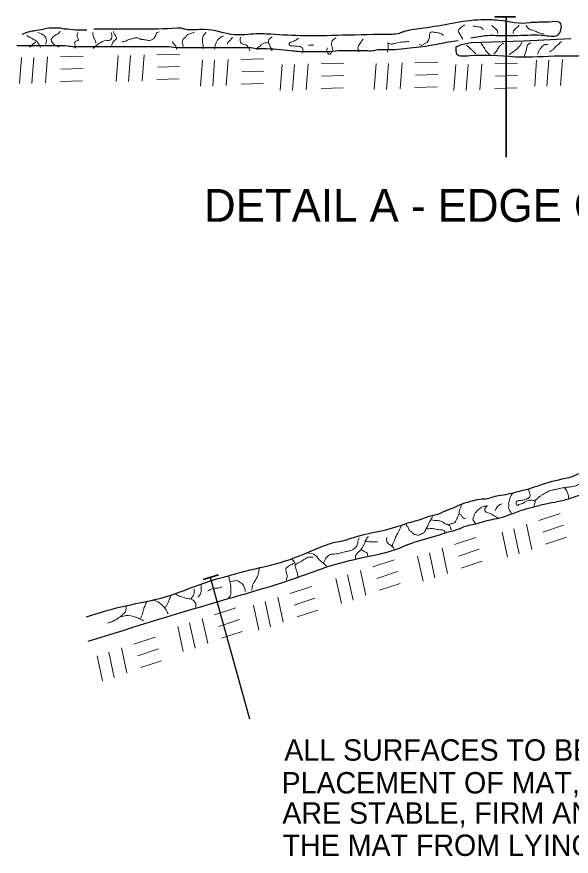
# Model space of a CAD drawing. Extents: x 49 to 419, y -329 to -58.
# Drawn here: x 103.2 to 137.1, y -175.3 to -124 of the extents above; entities that cross this region are included whole.
import ezdxf

# ---------------------------------------------------------------- set-up
doc = ezdxf.new("R2010")
doc.units = 0
doc.header["$LTSCALE"] = 0.52
doc.layers.add('1', color=7, linetype='Continuous', lineweight=13)

msp = doc.modelspace()

# ---------------------------------------------------------------- linework, layer by layer
at = {"layer": '1', "lineweight": 35}
for p, q in [((132.4048, -124.0447), (133.6687, -124.0447)), ((133.0968, -132.6065), (133.0968, -124.0447)), ((114.592, -158.3858), (115.5181, -158.1099))]:
    msp.add_line(p, q, dxfattribs=at)
at = {"layer": '1'}
for p, q in [((103.378, -128.1078), (103.4965, -126.524)), ((104.1297, -128.1078), (104.2482, -126.524)), ((104.9604, -128.0683), (105.0789, -126.4844)), ((105.8701, -126.4847), (107.2546, -126.445)), ((109.2795, -127.9994), (109.398, -126.4154)), ((110.0309, -127.9994), (110.1497, -126.4154)), ((110.8618, -127.9597), (110.9805, -126.3757)), ((111.7713, -126.3765), (113.1562, -126.3366)), ((114.4226, -128.2703), (114.5411, -126.6863)), ((115.1743, -128.2703), (115.2927, -126.6863)), ((116.0051, -128.2306), (116.1236, -126.6466)), ((116.9147, -126.6468), (118.2993, -126.6074)), ((119.2951, -128.5413), (119.4141, -126.9574)), ((120.047, -128.5413), (120.1655, -126.9574)), ((120.8775, -128.5014), (120.996, -126.9177)), ((121.7871, -126.9179), (123.1717, -126.8786)), ((125.0344, -128.4871), (125.1529, -126.903)), ((125.7861, -128.4871), (125.9048, -126.903)), ((126.6169, -128.4473), (126.7354, -126.8634)), ((127.5265, -126.8639), (128.9111, -126.8242)), ((129.9072, -128.5413), (130.0257, -126.9574)), ((130.6588, -128.5413), (130.7773, -126.9574)), ((131.4893, -128.5014), (131.6081, -126.9177)), ((132.3989, -126.9179), (133.7837, -126.8786)), ((134.8339, -128.2703), (134.9524, -126.6863)), ((135.5856, -128.2703), (135.7041, -126.6863)), ((136.4163, -128.2306), (136.5348, -126.6466)), ((105.9094, -127.2368), (107.2546, -127.1972)), ((111.8108, -127.1284), (113.1562, -127.0885)), ((116.9543, -127.399), (118.2993, -127.3594)), ((127.5662, -127.6158), (128.9111, -127.5762)), ((105.8701, -127.9887), (107.215, -127.9493)), ((111.7713, -127.8804), (113.1166, -127.8413)), ((121.8268, -127.6702), (123.1717, -127.6305)), ((132.4386, -127.6702), (133.7837, -127.6305)), ((116.9147, -128.151), (118.2597, -128.1118)), ((121.7871, -128.4221), (123.1323, -128.3829)), ((127.5265, -128.3678), (128.8715, -128.3286)), ((132.3989, -128.4221), (133.7442, -128.3829)), ((135.0823, -154.7968), (136.3855, -154.3702)), ((134.6633, -156.5557), (134.3311, -155.0188)), ((135.3312, -155.4999), (136.5972, -155.0842)), ((133.1721, -157.0383), (132.8399, -155.5014)), ((133.8861, -156.8268), (133.5533, -155.2901)), ((129.9309, -156.2617), (131.2341, -155.8352)), ((135.5047, -156.2252), (136.7707, -155.8094)), ((128.7347, -158.2918), (128.4019, -156.755)), ((129.5119, -158.0208), (129.1797, -156.4843)), ((130.1798, -156.9652), (131.4457, -156.5494)), ((124.9418, -157.6183), (126.2452, -157.1921)), ((128.0207, -158.5034), (127.6884, -156.9664)), ((130.3533, -157.6902), (131.6193, -157.2743)), ((123.7456, -159.6484), (123.4128, -158.1117)), ((124.5228, -159.3775), (124.1908, -157.8407)), ((125.1907, -158.3218), (126.4567, -157.906)), ((119.8987, -159.2467), (121.2024, -158.8204)), ((123.0321, -159.8601), (122.6993, -158.3233)), ((125.3647, -159.0468), (126.6302, -158.6312)), ((118.7025, -161.2765), (118.37, -159.74)), ((119.48, -161.0058), (119.1478, -159.4691)), ((120.1477, -159.9502), (121.4135, -159.5344)), ((115.2894, -160.5491), (116.5931, -160.1227)), ((117.989, -161.4882), (117.6562, -159.9517)), ((120.3215, -160.6752), (121.5874, -160.2596)), ((114.8707, -162.3082), (114.5384, -160.7714)), ((115.5383, -161.2523), (116.8044, -160.8365)), ((113.3797, -162.7906), (113.0469, -161.2537)), ((114.0932, -162.5789), (113.7607, -161.0422)), ((115.7122, -161.9772), (116.9781, -161.5617)), ((110.3552, -162.34), (111.6582, -161.9135)), ((109.1586, -164.3698), (108.8262, -162.8328)), ((109.9361, -164.0989), (109.6042, -162.5622)), ((110.6041, -163.043), (111.8699, -162.6272)), ((108.4449, -164.5812), (108.1127, -163.0445)), ((110.7774, -163.7682), (112.0435, -163.3524))]:
    msp.add_line(p, q, dxfattribs=at)
at = {"layer": '1', "lineweight": 25}
msp.add_line((117.4403, -166.9188), (115.0302, -158.277), dxfattribs=at)
msp.add_lwpolyline([(130.04, -125.8873), (130.3619, -125.7451), (130.9567, -125.6089), (134.161, -125.5202), (137.0505, -125.3696)], dxfattribs=at)
for points in [[(130.9338, -125.336), (131.9418, -125.1794), (132.6235, -125.1794), (132.8709, -125.1794), (133.1188, -125.1794), (133.3045, -125.1794), (133.5519, -125.1794), (133.6759, -125.1794), (133.7997, -125.1794), (135.4702, -125.1814), (136.3171, -125.0902), (136.3891, -124.4153), (135.7195, -124.3738), (135.5333, -124.3738), (135.2859, -124.3738), (135.1618, -124.3738), (134.8501, -124.3981), (134.6575, -124.3953), (134.5509, -124.4123), (132.6367, -124.2672), (131.5561, -124.2301), (128.0412, -124.7455), (126.9264, -124.9312), (126.7409, -124.9932), (126.5549, -125.0551), (126.1217, -125.1174)], [(107.483, -124.8696), (107.359, -124.8696), (107.1116, -124.8696), (106.9876, -124.8696), (106.3067, -124.8074), (106.1828, -124.8074), (105.8731, -124.7455), (105.6871, -124.7455), (105.4397, -124.7455), (105.1918, -124.7455), (104.5728, -124.8696), (104.1392, -124.9312), (103.5202, -125.1174)], [(126.1217, -125.1174), (123.1096, -125.1761), (120.5137, -125.2057), (118.4562, -125.101), (117.8033, -125.0932), (116.5053, -125.1457), (114.6593, -124.8155), (113.4895, -124.8074), (113.2417, -124.7455), (112.9942, -124.7455), (110.7031, -124.8074), (110.579, -124.8074), (110.4552, -124.8074), (110.2694, -124.8074), (109.7742, -124.8074), (109.5266, -124.8074), (109.3404, -124.8074), (109.0931, -124.8074), (108.7833, -124.8074), (108.2262, -124.8074), (108.1023, -124.8074), (107.9167, -124.8074)], [(103.2104, -125.7988), (103.7676, -125.7988), (104.0152, -125.7988), (104.1392, -125.7988), (104.4485, -125.7988), (104.5728, -125.7988), (104.6966, -125.7988), (105.9347, -125.7988), (106.1828, -125.7988), (106.6161, -125.8611), (106.9257, -125.8611), (107.359, -125.8611), (107.5447, -125.8611), (107.8547, -125.8611), (108.5357, -125.8611), (110.1457, -125.8611), (110.3932, -125.8611), (112.1271, -125.8611), (112.4985, -125.8611), (113.1181, -125.9227), (113.2417, -125.9227), (113.6752, -125.9227), (114.7897, -125.9227), (115.3472, -125.9227), (115.7804, -125.9227), (116.1521, -125.9227), (116.338, -125.9227), (116.7712, -125.9227), (117.0809, -125.9227), (117.514, -125.9227), (117.9481, -125.9846), (118.2577, -125.9846), (119.9295, -126.1089), (120.8583, -126.1707), (121.4776, -126.1707), (121.9726, -126.1707), (122.1585, -126.1707), (122.8397, -126.1089), (123.0873, -126.1089), (123.335, -126.1089), (123.5826, -126.1089), (123.7685, -126.1089), (124.2022, -126.1089), (124.3876, -126.1089), (124.5117, -126.1089), (124.9449, -126.1089), (125.2545, -126.047), (125.8121, -126.047), (126.1217, -126.047), (126.8645, -125.9846), (128.3509, -125.7988), (129.0322, -125.6751), (130.1577, -125.4902)], [(140.598, -126.3782), (140.4744, -126.3782), (140.3503, -126.3782), (140.1647, -126.3782), (140.0409, -126.3782), (139.9171, -126.3782), (139.793, -126.3782), (139.6695, -126.3782), (139.1118, -126.3782), (138.9881, -126.3782), (138.7404, -126.3782), (138.6166, -126.3782), (138.4931, -126.3782), (138.369, -126.3782), (138.1212, -126.3782), (137.5018, -126.4402), (137.378, -126.4402), (137.1304, -126.4402), (136.883, -126.4402), (136.6971, -126.4402), (134.0405, -126.5142), (130.8753, -126.432), (130.0875, -126.3199), (130.0492, -125.8853)], [(136.9156, -152.1693), (137.2153, -152.0694), (137.4149, -151.9696), (137.7144, -151.8695), (140.6886, -151.1606), (142.7067, -150.4706), (143.0062, -150.371), (144.1047, -150.0711), (144.4038, -149.971), (144.6037, -149.8712), (145.5023, -149.6713), (145.8017, -149.5715), (146.1012, -149.4712), (146.3008, -149.3716), (146.5007, -149.2715), (148.1881, -148.9693), (149.2498, -148.9176), (150.4151, -150.6795), (151.0966, -152.6435), (151.5293, -153.5679), (151.9506, -153.5502), (152.1788, -153.392), (152.0064, -152.4184), (151.2178, -150.4981), (150.7258, -148.84), (150.9938, -148.3722), (151.0935, -148.2726), (151.2932, -148.1723), (152.5125, -147.8293)], [(107.5615, -162.1617), (116.1192, -159.5592), (120.2887, -158.2848), (122.3387, -157.5653), (124.7347, -156.9654), (126.3321, -156.5659), (127.3305, -156.1662), (129.0276, -155.6668), (129.6267, -155.4669), (130.0263, -155.3666), (130.5256, -155.167), (131.3241, -154.9671), (132.0231, -154.7672), (132.5224, -154.6674), (133.2214, -154.4675), (134.0202, -154.1678), (134.7192, -153.9679), (135.1184, -153.8681), (135.5179, -153.768), (136.9156, -153.4681), (137.5145, -153.2684), (138.1137, -153.1687), (138.7126, -153.0686), (139.5116, -152.8687), (143.7559, -151.1791), (145.8012, -150.6344), (149.0992, -150.2584), (149.217, -150.2978)], [(107.4615, -160.6624), (109.5581, -160.0632), (112.029, -159.5216), (115.7485, -158.2645), (116.148, -158.1647), (116.847, -157.9648), (119.3038, -157.3554), (121.6392, -156.4663), (122.1385, -156.2662), (122.4382, -156.1662), (123.3368, -155.9665), (123.6362, -155.8664), (126.4318, -155.167), (126.7316, -155.0669), (127.3305, -154.8672), (127.7297, -154.7672), (128.6286, -154.4675), (129.0276, -154.3679), (129.2275, -154.2676), (129.7271, -154.068), (130.426, -153.768), (130.7252, -153.668), (131.1248, -153.5684), (131.6241, -153.4681), (131.7237, -153.4681), (131.8237, -153.4681), (132.223, -153.3685), (132.6223, -153.2684), (133.2214, -153.1687), (134.0202, -152.9685), (134.4194, -152.8687), (135.3183, -152.569), (136.9156, -152.1693)]]:
    msp.add_spline(points, degree=3, dxfattribs=at)
at = {"layer": '1'}
for points in [[(104.4996, -124.9939), (104.917, -125.2276), (104.9833, -125.3277), (105.017, -125.528), (105.0003, -125.6286), (104.9669, -125.7287)], [(105.8518, -124.9267), (105.7518, -125.0607), (105.6346, -125.1272), (105.5345, -125.1776), (105.4508, -125.2442), (105.3507, -125.3612), (105.3007, -125.478), (105.3678, -125.595), (105.4508, -125.6951), (105.5345, -125.7787), (105.6684, -125.8293), (105.8018, -125.8954)], [(106.9368, -125.0106), (106.9035, -125.1106), (106.9202, -125.311), (106.9698, -125.4449), (106.8868, -125.5113), (106.7867, -125.5617), (106.7364, -125.6783), (106.7698, -125.762), (106.7531, -125.8626), (106.7867, -125.9627)], [(107.855, -124.9939), (107.8717, -125.1942), (107.922, -125.3277), (107.9883, -125.4616), (108.022, -125.5449), (108.0387, -125.6452)], [(107.8717, -125.9793), (108.2057, -125.6951), (108.3224, -125.6286), (108.4392, -125.5617), (108.5559, -125.5113), (108.6898, -125.478), (108.7902, -125.4947), (108.8902, -125.478), (108.9902, -125.3612), (109.0235, -125.2776), (109.0068, -125.1272), (108.9736, -125.0106)], [(109.1069, -124.9434), (109.1739, -125.1106), (109.2572, -125.2276), (109.2907, -125.3779), (109.2073, -125.478), (109.1069, -125.5617), (109.0572, -125.6452), (109.0235, -125.7287), (109.0068, -125.8459)], [(111.8952, -124.9601), (111.7115, -125.0767), (111.6946, -125.1776), (111.6281, -125.311), (111.5612, -125.3946), (111.3938, -125.4616), (111.2604, -125.4947), (111.1437, -125.4616), (111.01, -125.4449), (110.8767, -125.4279), (110.743, -125.4112), (110.6598, -125.3443), (110.5259, -125.3277), (110.4092, -125.3443), (110.2925, -125.3779), (110.1755, -125.4112), (110.0588, -125.4279), (109.9582, -125.478), (109.7248, -125.5617), (109.6247, -125.595)], [(114.0483, -124.9939), (113.8481, -125.0607), (113.5979, -125.1606), (113.4978, -125.311), (113.3475, -125.4449), (113.3141, -125.5783), (113.3475, -125.7287), (113.3639, -125.8293), (113.3475, -125.9292)], [(114.7665, -125.0106), (114.6495, -125.1272), (114.5661, -125.2942), (114.5494, -125.4616), (114.5494, -125.5617), (114.5827, -125.762), (114.5827, -125.8626), (114.5827, -125.9962)], [(129.251, -125.1857), (129.1382, -125.0884), (128.9356, -125.0282), (128.7709, -124.9984), (128.643, -124.9832), (128.5003, -124.9832), (128.4331, -125.0583), (128.403, -125.1637), (128.403, -125.3062), (128.3802, -125.4186), (128.313, -125.5312), (128.2453, -125.6063), (128.1705, -125.6513), (128.0954, -125.7039), (128.0207, -125.7491), (127.885, -125.7862), (127.7804, -125.7264)], [(130.5512, -124.5284), (130.4607, -124.6033), (130.3632, -124.671), (130.2808, -124.7382), (130.2057, -124.8287), (130.1682, -124.911), (130.2057, -125.0015), (130.2735, -125.1139), (130.3183, -125.1963), (130.386, -125.3092), (130.4385, -125.4017)], [(131.077, -124.6098), (131.2343, -124.6323), (131.1369, -124.6174), (131.43, -124.6626), (131.5197, -124.6776), (131.6098, -124.7301), (131.6773, -124.8052), (131.6847, -124.8357)], [(132.5708, -125.0612), (132.5832, -124.9868), (132.5081, -124.8367), (132.4108, -124.7467), (132.3055, -124.6638), (132.2233, -124.574)], [(133.5303, -125.0612), (133.5182, -124.9868), (133.5933, -124.8367), (133.6906, -124.7467), (133.7957, -124.6638), (133.8777, -124.574)], [(134.3079, -124.5702), (134.54, -124.8181), (134.6305, -124.8483), (134.8705, -124.9232), (134.983, -124.9759), (135.0729, -125.0131), (135.2233, -125.0657), (135.3206, -125.0884), (135.4105, -125.096)], [(103.8151, -125.1942), (104.2155, -125.4112), (104.3327, -125.478), (104.4829, -125.6117), (104.5662, -125.7287), (104.6166, -125.8293), (104.6666, -125.9292)], [(115.8347, -125.2109), (115.6675, -125.2942), (115.7683, -125.2442), (115.6675, -125.2942), (115.5674, -125.3779), (115.4673, -125.478), (115.3837, -125.6286), (115.3504, -125.7453), (115.3006, -125.8626), (115.3006, -126.0296)], [(116.3856, -125.2942), (116.2522, -125.4616), (116.1854, -125.528), (116.1017, -125.6117), (116.0684, -125.7117)], [(116.8697, -125.2942), (116.9197, -125.6619), (117.1872, -125.762), (117.2704, -125.8126), (117.3371, -125.8954), (117.4041, -126.0129), (117.4374, -126.113)], [(118.8124, -125.2612), (118.6025, -125.449), (118.5722, -125.5915), (118.6173, -125.7039), (118.6627, -125.8166), (118.7227, -125.9295), (118.7748, -126.0343), (118.79, -126.1319)], [(120.403, -125.3585), (120.1933, -125.5012), (120.0803, -125.5462), (119.9828, -125.5839), (119.8779, -125.6215), (119.8403, -125.7491), (119.9154, -125.809), (120.0281, -125.8242), (120.163, -125.8315), (120.268, -125.8391), (120.4257, -125.8542), (120.5832, -125.8916), (120.6658, -125.9591), (120.6882, -126.0794), (120.6658, -126.1771), (120.6732, -126.2749)], [(122.6841, -125.3214), (122.5787, -125.4112), (122.4742, -125.5164), (122.4289, -125.6513), (122.4514, -125.8391), (122.4742, -125.9295), (122.5115, -126.0721), (122.4666, -126.1844), (122.3986, -126.2446), (122.3238, -126.3348), (122.2113, -126.26), (122.1585, -126.1547), (122.1512, -126.0343), (122.1585, -125.9369)], [(124.3646, -125.4037), (124.2297, -125.569), (124.1548, -125.6966), (124.0796, -125.8166), (124.0419, -125.9515), (124.0644, -126.0721), (124.1021, -126.1844)], [(103.9821, -125.8954), (104.0987, -125.8126), (104.1988, -125.7117), (104.2822, -125.6452), (104.3828, -125.595)], [(112.6962, -125.5783), (112.8634, -125.762), (112.9134, -125.8459), (112.9635, -125.946), (112.9468, -126.0463)], [(118.5722, -125.6215), (118.1745, -125.7191), (118.1143, -125.7862), (118.0097, -125.8692), (117.9123, -125.9445), (117.8897, -126.0568)], [(121.026, -125.7716), (121.2283, -125.7792), (121.3561, -125.7567)], [(125.8293, -126.1999), (125.8894, -125.9515), (125.8818, -125.8469), (125.8818, -125.7491), (125.8746, -125.6291), (125.9799, -125.689), (126.182, -125.689), (126.2725, -125.674), (126.4445, -125.6291), (126.6398, -125.5991), (126.7447, -125.5839), (126.8948, -125.5766), (127.06, -125.5614), (127.1801, -125.5614)], [(130.6583, -125.7996), (130.7219, -125.8249), (130.7991, -125.879), (130.8827, -125.9629), (130.9632, -126.0399), (131.0843, -126.1478), (131.1513, -126.2146), (131.2117, -126.2852), (131.2854, -126.3492)], [(131.5556, -125.6531), (131.5601, -125.6713), (131.6287, -125.7655), (131.6872, -125.8606), (131.7501, -125.9497), (131.8085, -126.0455), (131.8622, -126.1461), (131.951, -126.2274), (132.0293, -126.3097), (132.0967, -126.3932)], [(132.9475, -125.6622), (132.8863, -125.6783), (132.7937, -125.7433), (132.7287, -125.8054), (132.6475, -125.9082), (132.5718, -126.0182), (132.505, -126.139), (132.4305, -126.2375), (132.3461, -126.3245)], [(133.2876, -126.3391), (133.6181, -126.1135), (133.7227, -126.0311), (133.8353, -125.9183), (133.9027, -125.8434), (133.9708, -125.7759), (134.0456, -125.5879)], [(134.6156, -125.6268), (134.3821, -125.8113), (134.3521, -125.9163), (134.3293, -126.0439), (134.2996, -126.1718), (134.2467, -126.2769), (134.2248, -126.3745), (134.2093, -126.4874)], [(135.646, -125.7317), (135.4492, -125.741), (135.34, -125.8085), (135.2697, -125.8866), (135.1907, -125.9772), (135.1351, -126.0485), (135.0891, -126.1455), (135.0528, -126.2411), (135.0047, -126.3275)], [(136.4904, -125.5639), (136.4637, -125.566), (136.3545, -125.6551), (136.1488, -125.8391), (136.053, -125.9348), (135.9802, -126.0167), (135.8446, -126.1263), (135.7314, -126.1886)], [(134.8425, -153.5892), (135.0111, -153.4391), (135.0862, -153.364), (135.1802, -153.2982), (135.33, -153.1952), (135.4712, -153.1198), (135.6025, -153.0541), (135.7241, -152.9885), (135.8747, -152.9415), (135.9682, -152.9228), (136.1743, -152.8854), (136.2589, -152.8569), (136.3527, -152.8379), (136.5308, -152.8009), (136.6622, -152.7819), (136.7937, -152.7633), (137.0282, -152.7351), (137.1312, -152.7163), (137.3001, -152.6878), (137.4314, -152.641), (137.5067, -152.585), (137.6283, -152.5097), (137.7129, -152.4347), (137.8067, -152.3596), (137.9002, -152.2938), (137.9851, -152.2375), (138.0882, -152.1623), (138.2007, -152.1154), (138.3413, -152.0874), (138.4729, -152.0402)], [(133.4916, -153.1106), (133.379, -153.3075), (133.3134, -153.4576), (133.2759, -153.6079), (133.2474, -153.7302), (133.2474, -153.8331), (133.2474, -153.9272), (133.2474, -154.04), (133.2947, -154.1716), (133.3697, -154.2839), (133.4257, -154.3967)], [(134.4673, -152.8477), (134.4955, -153.0162), (134.5422, -153.1574), (134.5515, -153.2699), (134.4862, -153.4108), (134.3827, -153.4576), (134.2421, -153.5043), (134.1295, -153.5424), (134.0077, -153.5612), (133.8012, -153.5892), (133.726, -153.655), (133.7072, -153.758), (133.7825, -153.8711), (133.8761, -153.8238), (134.0359, -153.7675), (134.1762, -153.7113), (134.2611, -153.6454), (134.4202, -153.5799), (134.514, -153.5519), (134.6358, -153.5424), (134.7392, -153.5612), (134.8329, -153.5987), (134.861, -153.6927), (134.8142, -153.7863), (134.7957, -153.8988)], [(136.6622, -152.8009), (136.7372, -152.8947), (136.7937, -152.9885), (136.8406, -153.1011), (136.8873, -153.2232), (136.8968, -153.3547), (136.9248, -153.4483)], [(130.3845, -153.7742), (130.3002, -154.0094), (130.2439, -154.1781), (130.2159, -154.3284), (130.1778, -154.46), (130.1218, -154.6193), (130.0468, -154.7697), (130, -154.8445), (129.8874, -154.9573), (129.7841, -154.9761), (129.6715, -155.0136), (129.5965, -155.0794)], [(131.2311, -154.9973), (131.165, -154.8847), (131.0714, -154.7627), (131.0807, -154.6403), (131.1182, -154.5468), (131.1465, -154.462), (131.1842, -154.3684), (131.2403, -154.2932), (131.3058, -154.2183), (131.3902, -154.1337), (131.4843, -154.0493), (131.5968, -153.9739), (131.6813, -153.9364), (131.8312, -153.9087), (131.9437, -153.8896), (131.8219, -154.0117), (131.7937, -154.124), (131.8219, -154.2368), (131.9158, -154.3024), (132.0471, -154.3402), (132.1502, -154.3777), (132.2533, -154.4435), (132.3568, -154.5), (132.4408, -154.5561), (132.5819, -154.6121), (132.6755, -154.6403)], [(132.4128, -154.1993), (132.4599, -154.1055), (132.5252, -153.9927), (132.6192, -153.8803), (132.7128, -153.8238), (132.8539, -153.777)], [(127.0168, -154.9856), (127.0075, -155.0794), (127.0823, -155.1825), (127.1576, -155.3233), (127.2044, -155.4174), (127.2982, -155.4642), (127.364, -155.53), (127.5046, -155.6425), (127.6077, -155.6613), (127.7485, -155.6893), (127.8706, -155.6425), (127.9644, -155.5863), (128.0764, -155.5207), (128.1333, -155.4362), (128.1895, -155.3326), (128.2456, -155.22), (128.3016, -155.1172), (128.3492, -155.0136), (128.4147, -154.882), (128.499, -154.7507), (128.5457, -154.6383), (128.5928, -154.5443)], [(130.2064, -154.3847), (130.3187, -154.4222), (130.3655, -154.4975), (130.4222, -154.5723), (130.4971, -154.6383), (130.6002, -154.6759)], [(126.7073, -155.0794), (126.6227, -155.2765), (126.5759, -155.3516), (126.5012, -155.5109), (126.4351, -155.6333), (126.3788, -155.7461), (126.3132, -155.8864), (126.276, -155.999), (126.2385, -156.0933), (126.2007, -156.1774), (126.1444, -156.281), (126.0787, -156.3748)], [(128.5175, -154.7599), (128.7052, -154.7885), (128.9303, -154.7978), (129.1554, -154.8445), (129.259, -154.9103), (129.3621, -154.9856), (129.4839, -155.0228), (129.6058, -155.0982), (129.6807, -155.1545), (129.69, -155.258), (129.7468, -155.3516)], [(123.8929, -157.1818), (123.9307, -156.8816), (123.9962, -156.7971), (124.0898, -156.703), (124.1653, -156.6377), (124.2589, -156.5153), (124.3244, -156.4126), (124.3715, -156.3278), (124.4558, -156.1589), (124.4933, -156.0556), (124.5588, -155.9338), (124.6157, -155.8489), (124.6717, -155.7461)], [(128.2271, -155.2956), (128.5083, -155.2858), (128.6866, -155.2956), (128.7994, -155.3233), (128.9586, -155.3423), (129.1182, -155.3608), (129.2305, -155.3796), (129.3245, -155.4457), (129.3806, -155.5207)], [(121.9323, -157.3887), (122.0259, -157.2103), (122.1107, -157.06), (122.2043, -156.9662), (122.3078, -156.8913), (122.4109, -156.8536), (122.5986, -156.8438), (122.7862, -156.8161), (122.9455, -156.7785), (123.0301, -156.7597), (123.1517, -156.7223), (123.2832, -156.6937), (123.3958, -156.6753), (123.6115, -156.6187), (123.7336, -156.5719), (123.7993, -156.5153), (123.9027, -156.4403), (123.968, -156.3372), (124.0147, -156.1682), (124.0712, -155.9522), (124.1086, -155.8397)], [(124.5308, -156.0838), (124.6624, -156.0746), (124.784, -156.0933), (124.8783, -156.0933), (124.9719, -156.0933), (125.1035, -156.0933), (125.2343, -156.0838)], [(125.7974, -155.8304), (125.7882, -156.018), (125.8159, -156.1026), (125.9098, -156.2149), (126.0226, -156.2902), (126.1444, -156.3653), (126.21, -156.4501), (126.257, -156.5342)], [(120.9174, -156.764), (121.4801, -156.9424), (121.5738, -157.0553), (121.6489, -157.1586), (121.7522, -157.2613), (121.8833, -157.3554), (121.9584, -157.412), (122.0334, -157.487), (122.1367, -157.5713)], [(124.2307, -156.5719), (124.5026, -156.7223), (124.6062, -156.7878), (124.6342, -156.8913), (124.6532, -156.9849)], [(120.0071, -157.1397), (120.1009, -157.2428), (120.1854, -157.3837), (120.2137, -157.515), (120.223, -157.6466), (120.2792, -157.7968), (120.3167, -157.9093), (120.3448, -158.0314), (120.3638, -158.1347), (120.3638, -158.247)], [(120.2045, -157.4965), (120.4672, -157.3369), (120.5699, -157.2899), (120.6923, -157.2053), (120.7763, -157.1586), (120.8892, -157.0925), (121.0015, -157.0362), (121.1143, -157.0362), (121.2174, -157.0362), (121.3112, -157.0362)], [(118.0187, -157.7027), (117.9808, -157.9278), (117.9247, -158.1439), (117.8312, -158.3413), (117.7088, -158.5567), (117.634, -158.6883), (117.5965, -158.8012), (117.578, -158.9327), (117.5684, -159.0356)], [(120.1854, -157.3649), (120.0168, -157.4682), (119.9325, -157.5058), (119.8102, -157.5806), (119.7074, -157.6558), (119.6413, -157.7589), (119.6511, -157.8717), (119.6791, -158.0126), (119.7259, -158.1162), (119.7167, -158.2378), (119.6698, -158.4352)], [(116.1568, -158.1885), (116.194, -158.4327), (116.2598, -158.6578), (116.2786, -158.8927), (116.2883, -159.1086), (116.2786, -159.2119), (116.2598, -159.362), (116.194, -159.4463), (116.1285, -159.5216)], [(114.4589, -158.6953), (114.4682, -158.8739), (114.4774, -159.0428), (114.4497, -159.1932), (114.3836, -159.3243), (114.2712, -159.4746)], [(116.2363, -158.5289), (116.5553, -158.4632), (116.6866, -158.4727), (116.7989, -158.5289), (116.893, -158.6043), (117.0056, -158.6883), (117.0708, -158.7919), (117.1087, -158.8949), (117.1462, -159.017), (117.1557, -159.1203)], [(112.6577, -159.3243), (112.5261, -159.5967), (112.5641, -159.4931), (112.5261, -159.5967), (112.4793, -159.7283), (112.414, -159.8691), (112.367, -159.9719), (112.3203, -160.0472), (112.2542, -160.1035)], [(112.9203, -159.2772), (113.2016, -159.4371), (113.3424, -159.4746), (113.5115, -159.5216), (113.6801, -159.5592), (113.8019, -159.5779), (113.9052, -159.6154), (113.9901, -159.6623), (114.0553, -159.7467), (114.1397, -159.8596), (114.1492, -159.9627), (114.1209, -160.0847)], [(113.8302, -159.5967), (114.0086, -159.3243), (114.0368, -159.2402), (114.0368, -159.1086), (114.0461, -158.9675)], [(114.8714, -159.0803), (115.0682, -158.9865), (115.2467, -158.9395), (115.378, -158.9207), (115.5001, -158.9115), (115.6222, -158.8739), (115.7345, -158.8549)], [(111.1477, -159.7283), (111.1002, -159.8501), (110.9973, -160.0847), (110.9317, -160.3099), (110.894, -160.46), (110.8657, -160.5541), (110.7814, -160.7232), (110.7442, -160.817)], [(111.5787, -159.6339), (111.682, -159.6908), (111.7756, -159.7283), (111.8604, -159.775), (112.0665, -159.9437), (112.1513, -160.0192), (112.2259, -160.1128), (112.3009, -160.2068), (112.3482, -160.2912), (112.395, -160.3757), (112.4511, -160.4793)], [(109.8903, -160.0004), (109.8903, -160.1128), (109.8716, -160.2348), (109.8436, -160.3479), (109.74, -160.4695), (109.6464, -160.5633), (109.5248, -160.6669), (109.4496, -160.7137), (109.3182, -160.817), (109.1773, -160.8827), (109.0838, -160.9388), (108.9522, -160.9953), (108.8587, -161.0143), (108.7551, -161.0514)], [(109.5717, -160.6669), (110.1902, -160.6008), (110.3312, -160.6481), (110.444, -160.6857), (110.5378, -160.7137), (110.6688, -160.7699), (110.8473, -160.8452), (110.941, -160.9108)]]:
    msp.add_spline(points, degree=3, dxfattribs=at)

# ---------------------------------------------------------------- texts
for s, height, p in [('DETAIL A - EDGE OVERLAP', 2, (114.6442, -136.5561)), ('ALL SURFACES TO BE PROTECTED WITH NYLON EROSION CONTROL MAT, PRIOR TO', 1.304, (119.5477, -169.4507)), ('PLACEMENT OF MAT,  SHALL BE GRADED, SHAPED AND FINISHED SO THAT THE SURFACES ', 1.304, (119.3777, -171.4512)), ('ARE STABLE, FIRM AND FREE OF ROCKS OR OBSTRUCTIONS WHICH WOULD PREVENT ', 1.304, (119.4275, -173.2968)), ('THE MAT FROM LYING IN DIRECT CONTACT WITH THE SOIL SURFACE.', 1.304, (119.4472, -175.2635))]:
    msp.add_text(s, height=height, dxfattribs=at).set_placement(p)

doc.saveas('drawing.dxf')
